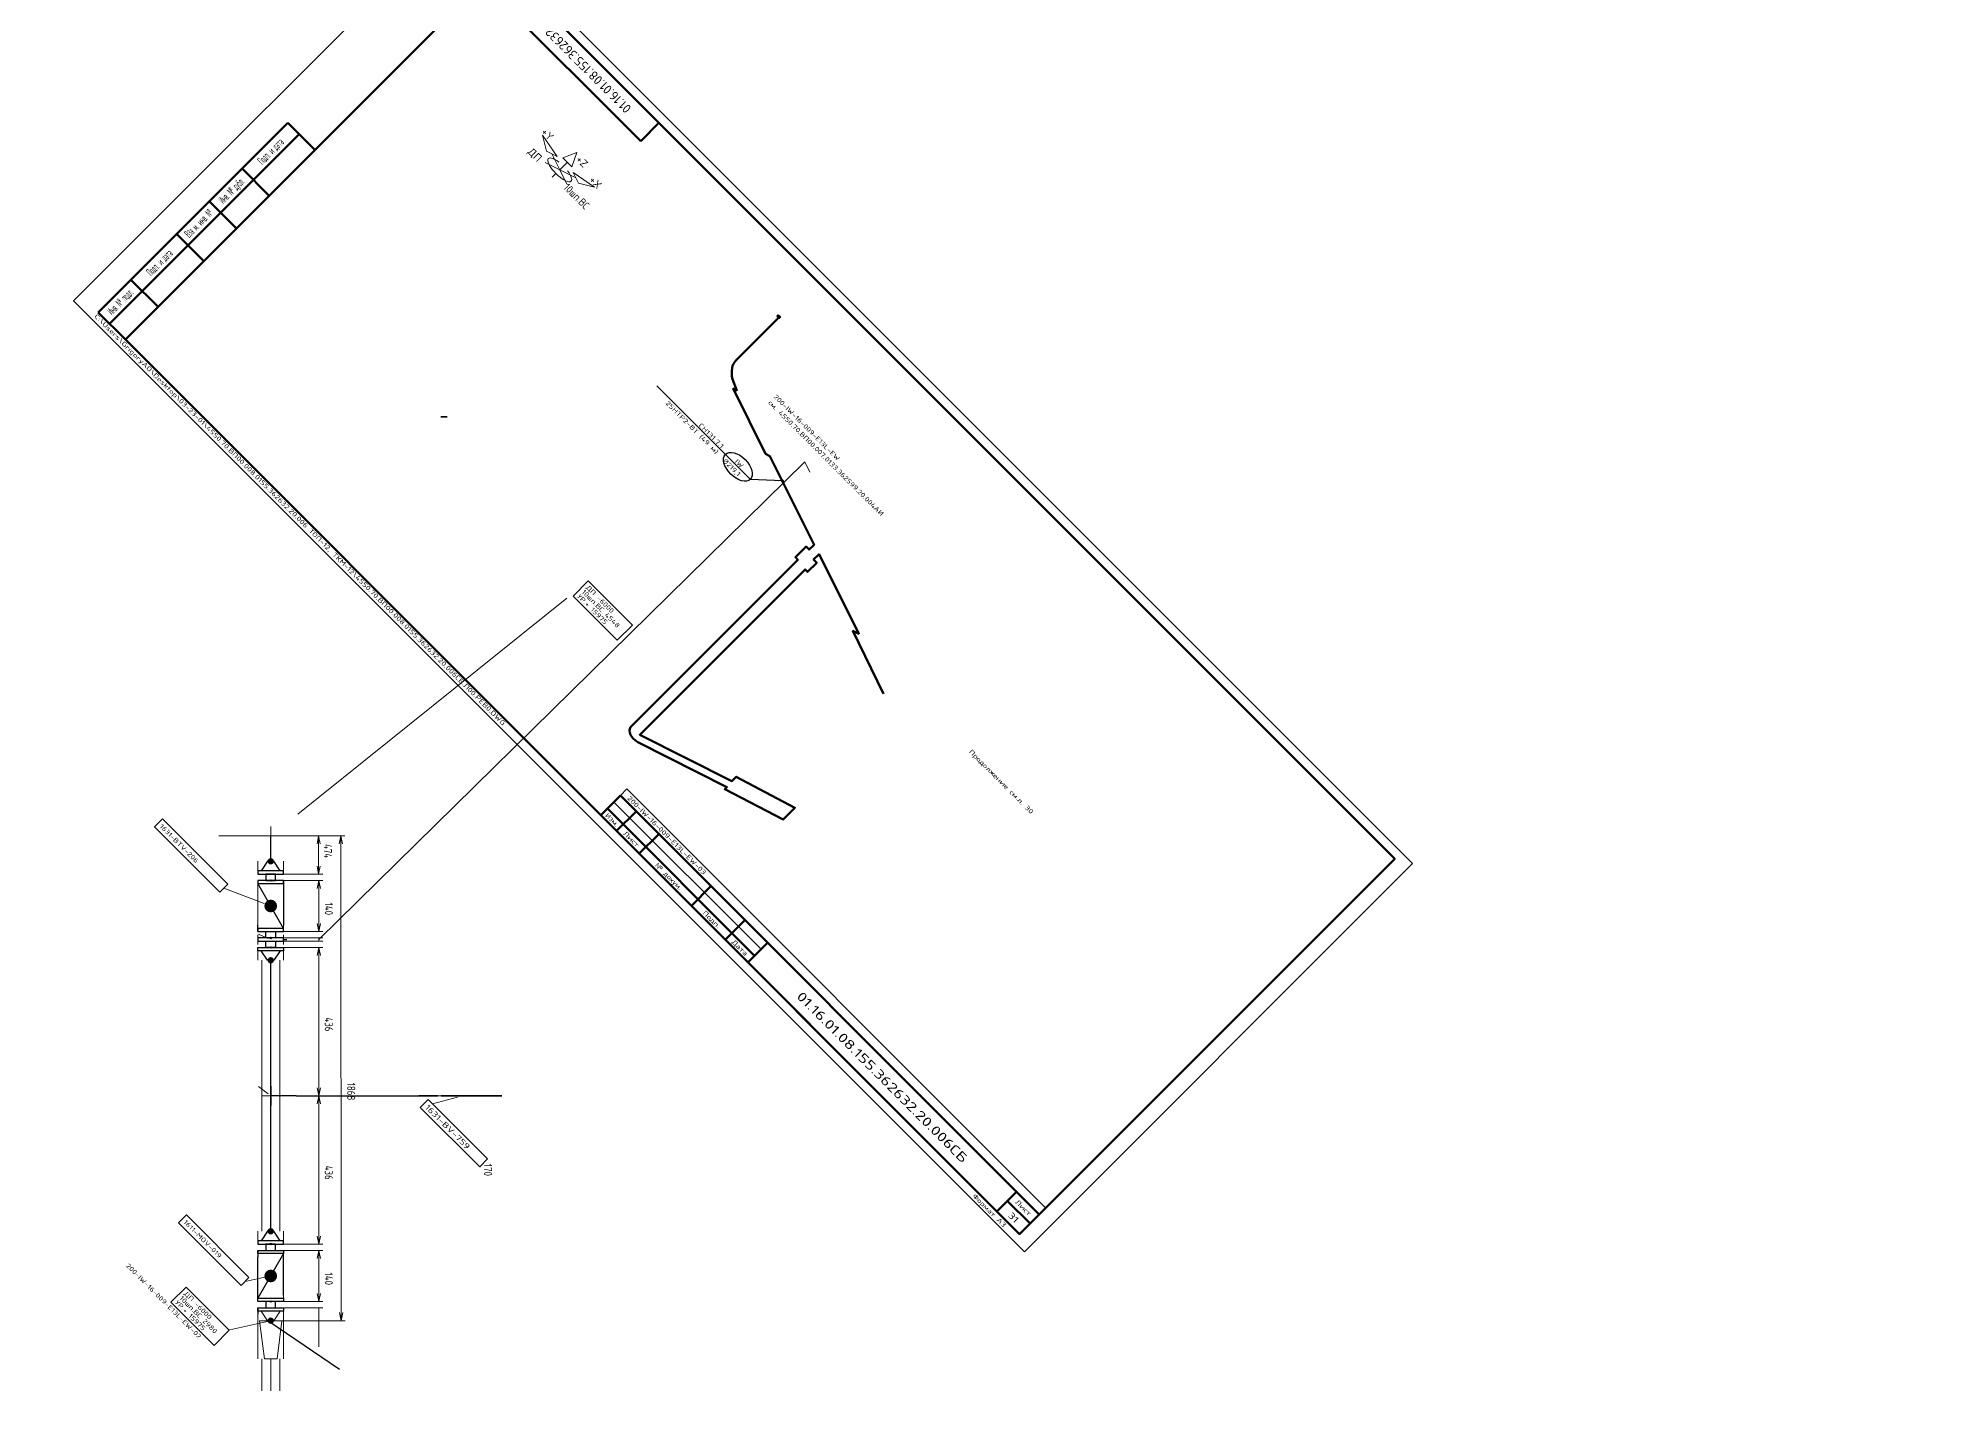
# Model space of a CAD drawing. Header units: millimetres. Extents: x -1501 to 8157, y -8271 to 1386.
# Drawn here: x 4905 to 5500, y -5768 to -5345 of the extents above; entities that cross this region are included whole.
import ezdxf
from ezdxf import colors
from ezdxf.entities.mleader import LeaderData, LeaderLine
from ezdxf.enums import TextEntityAlignment as Align
from ezdxf.math import Vec2, Vec3

# ---------------------------------------------------------------- set-up
doc = ezdxf.new("R2010")
doc.units = ezdxf.units.MM
doc.header["$MEASUREMENT"] = 0
for name, color, linetype, lineweight in [('--TEXT--', 7, 'Continuous', 25), ('OFORMLENIE', 7, 'Continuous', 25), ('подложка', 253, 'Continuous', 13), ('СН', 1, 'Continuous', 50)]:
    doc.layers.add(name, color=color, linetype=linetype, lineweight=lineweight)
doc.layers.add('непечат', color=2, linetype='Continuous', plot=False)
doc.layers.add('Построение', color=7, linetype='Continuous')
doc.styles.add('GOST 2.304', font='CS_Gost2304.shx')
doc.styles.add('GOST_2.304', font='CS_Gost2304.shx', dxfattribs={"height": 2.5})
doc.styles.add('GOST_2.304_07', font='CS_Gost2304.shx', dxfattribs={"width": 0.7})
doc.styles.add('GOST_2.304_09', font='CS_Gost2304.shx', dxfattribs={"width": 0.9})
doc.styles.add('Style-CS_Gost2304', font='CS_Gost2304.shx')
doc.styles.add('TNR_30', font='times.ttf', dxfattribs={"height": 3})

# ---------------------------------------------------------------- blocks, each defined once
blk = doc.blocks.new('TerminatorOpen_0.4')
at = {"color": 0, "linetype": 'ByBlock', "lineweight": -2}
for q in [(-1, 0.2), (-1, 0), (-1, -0.2)]:
    blk.add_line((0, 0), q, dxfattribs=at)
blk = doc.blocks.new('_DotSmall')
at = {"color": 0, "linetype": 'ByBlock', "const_width": 0.5}
blk.add_lwpolyline([(-0.0625, 0, 1), (0.0625, 0, 1)], format="xyb", close=True, dxfattribs=at)
blk = doc.blocks.new('*U13')
at = {"layer": 'СН'}
blk.add_hatch(color=256, dxfattribs=at).paths.add_polyline_path([(0.5, 0, 1), (-0.5, 0, 1)])
blk.add_circle((0, 0), 0.5, dxfattribs=at)
blk = doc.blocks.new('*U21')
at = {"color": 0, "linetype": 'ByBlock', "lineweight": -2}
blk.add_lwpolyline([(420, 297), (0, 297), (0, 0), (420, 0)], close=True, dxfattribs=at)
at = {"color": 0, "linetype": 'ByBlock', "lineweight": 50}
blk.add_lwpolyline([(20, 292), (415, 292), (415, 5), (20, 5)], close=True, dxfattribs=at)
at = {"color": 0, "linetype": 'ByBlock', "lineweight": -2, "style": 'GOST_2.304'}
blk.add_text('Формат А3', height=2.5, dxfattribs=at).set_placement((410, 2.5), align=Align.MIDDLE_RIGHT)
at = {"color": 0, "linetype": 'ByBlock', "lineweight": -2, "insert": (8, 2.5), "char_height": 2.5, "attachment_point": 4, "style": 'GOST_2.304'}
blk.add_mtext('C:\\\\Users\\\\GrigoryAO\\\\Desktop\\\\03-23-01\\\\4550.70.ВП00.008.0155.362632.20.006 ТОП-12, ТКМ-12\\\\4550.70.ВП00.008.0155.362632.20.006СБ.Л00.РЕВ0.DWG', dxfattribs=at)
at = {"color": 0, "linetype": 'ByBlock', "lineweight": -2, "style": 'TNR_30'}
blk.add_attdef('ВЕРХНИЙ_НОМЕР_ЛИСТА', text='', height=3, dxfattribs=at).set_placement((410, 287), align=Align.MIDDLE_CENTER)
blk = doc.blocks.new('ST_Left')
at = {"color": 0, "linetype": 'ByBlock', "lineweight": 50}
for p, q in [((8, 150), (8, 5)), ((20, 150), (8, 150)), ((13, 5), (13, 150)), ((8, 115), (20, 115)), ((8, 90), (20, 90)), ((20, 65), (8, 65)), ((20, 30), (8, 30)), ((8, 5), (20, 5))]:
    blk.add_line(p, q, dxfattribs=at)
at = {"color": 0, "linetype": 'ByBlock', "lineweight": -2, "style": 'GOST_2.304'}
for s, p in [('Подп. и дата', (10.5, 132.5)), ('Инв. № дубл.', (10.5, 102.5)), ('Вза м. инв. №', (10.5, 77.5)), ('Подп. и дата', (10.5, 47.5)), ('Инв. № подл.', (10.5, 17.5))]:
    blk.add_text(s, height=2.5, rotation=90, dxfattribs=at).set_placement(p, align=Align.MIDDLE_CENTER)
at = {"color": 0, "linetype": 'ByBlock', "lineweight": -2, "style": 'GOST_2.304', "flags": 8}
for tag, p in [('ДУБЛ_ДАТА', (16.5, 141.25)), ('НОМЕР_ДУБЛ', (16.5, 102.5)), ('ВЗАМ_ИНВ', (16.5, 77.5)), ('ИНВ_ДАТА', (16.5, 56.25)), ('ИНВ_НОМЕР', (16.5, 17.5))]:
    blk.add_attdef(tag, text='', height=2.5, rotation=90, dxfattribs=at).set_placement(p, align=Align.MIDDLE_CENTER)
blk = doc.blocks.new('ST_2a_dyn')
at = {"color": 0, "linetype": 'ByBlock', "lineweight": 50, "extrusion": (0, 1, 0)}
for p, q in [((-185, 15), (0, 15)), ((-10, 8), (0, 8)), ((-185, 5), (-120, 5)), ((-185, 0), (0, 0))]:
    blk.add_line(p, q, dxfattribs=at)
at = {"color": 0, "linetype": 'ByBlock', "lineweight": 50, "extrusion": (1, 0, 0)}
for p, q in [((-185, 0), (-185, 15)), ((-178, 15), (-178, 0)), ((-168, 15), (-168, 0)), ((-145, 15), (-145, 0)), ((-130, 15), (-130, 0)), ((-120, 0), (-120, 15)), ((-10, 0), (-10, 15))]:
    blk.add_line(p, q, dxfattribs=at)
at = {"color": 0, "linetype": 'ByBlock', "lineweight": 50}
blk.add_line((0, 15), (0, 0), dxfattribs=at)
at = {"color": 0, "linetype": 'ByBlock', "lineweight": -2, "extrusion": (0, 1, 0)}
blk.add_line((-185, 10), (-120, 10), dxfattribs=at)
at = {"color": 0, "linetype": 'ByBlock', "lineweight": -2, "style": 'GOST_2.304'}
for s, p in [('Лист', (-5, 11.5)), ('Лист', (-173, 2.5)), ('Подп.', (-137.5, 2.5)), ('Дата', (-125, 2.5))]:
    blk.add_text(s, height=2.5, dxfattribs=at).set_placement(p, align=Align.MIDDLE_CENTER)
at = {"color": 0, "linetype": 'ByBlock', "lineweight": -2, "width": 0.9}
for s, style, p in [('Изм.', 'GOST_2.304', (-181.5, 2.5)), ('№ докум.', 'GOST_2.304_09', (-156.5, 2.5))]:
    blk.add_text(s, height=2.5, dxfattribs=dict(at, style=style)).set_placement(p, align=Align.MIDDLE_CENTER)
at = {"color": 0, "linetype": 'ByBlock', "lineweight": -2}
for tag, height, style, flags, p in [('ИЗМ_2', 2.5, 'GOST_2.304', 12, (-181.5, 12.5)), ('ЛИСТ_2', 2.5, 'GOST_2.304', 12, (-173, 12.5)), ('N_ДОК_2', 2.5, 'GOST_2.304_09', 12, (-156.5, 12.5)), ('ИЗМ_1', 2.5, 'GOST_2.304', 12, (-181.5, 7.5)), ('ЛИСТ_1', 2.5, 'GOST_2.304', 12, (-173, 7.5)), ('N_ДОК_1', 2.5, 'GOST_2.304_09', 12, (-156.5, 7.5)), ('ШИФР', 5, 'GOST_2.304', 4, (-65, 7.5)), ('LIST', 3.5, 'GOST_2.304', 4, (-5, 4))]:
    blk.add_attdef(tag, text='', height=height, dxfattribs=dict(at, style=style, flags=flags)).set_placement(p, align=Align.MIDDLE_CENTER)
at = {"color": 0, "linetype": 'ByBlock', "lineweight": -2, "style": 'GOST_2.304_07', "width": 0.7, "flags": 12}
for tag, p in [('ДАТА_2', (-125, 12.5)), ('ДАТА_1', (-125, 7.5))]:
    blk.add_attdef(tag, text='', height=2.5, dxfattribs=at).set_placement(p, align=Align.MIDDLE_CENTER)
blk = doc.blocks.new('ST_Top')
at = {"color": 0, "linetype": 'ByBlock', "lineweight": 50}
blk.add_line((70, 0), (70, -14), dxfattribs=at)
at = {"color": 0, "linetype": 'ByBlock', "lineweight": 50, "extrusion": (0, 1, 0)}
blk.add_line((0, -14), (70, -14), dxfattribs=at)
at = {"color": 0, "linetype": 'ByBlock', "lineweight": -2, "style": 'GOST_2.304', "width": 0.7, "flags": 4}
blk.add_attdef('ШИФР', text='', height=5, rotation=180, dxfattribs=at).set_placement((35, -7), align=Align.MIDDLE_CENTER)

msp = doc.modelspace()

# ---------------------------------------------------------------- hatches: boundary and pattern name
at = {"layer": 'подложка', "extrusion": (1.96262e-16, 1, -3.92523e-17)}
msp.add_hatch(color=252, dxfattribs=at).paths.add_polyline_path([(-4976.15, -159.34), (-4977.59, -153.58), (-4979.03, -159.34)])
h = msp.add_hatch(color=252, dxfattribs=at)
edge = h.paths.add_edge_path()
edge.add_arc((-4977.59, -175.72), 1, -90, 270)
at = {"layer": 'подложка'}
h = msp.add_hatch(color=252, dxfattribs=at)
edge = h.paths.add_edge_path()
edge.add_arc((4977.59, -5602.27), 1, -90, 270)
at = {"layer": 'подложка', "extrusion": (1.96262e-17, -9.81308e-17, -1)}
h = msp.add_hatch(color=252, dxfattribs=at)
edge = h.paths.add_edge_path()
edge.add_arc((-4977.59, -5602.27), 1, -90, 270)
at = {"layer": 'подложка', "extrusion": (8.62817e-32, -7.85046e-17, -1)}
h = msp.add_hatch(color=252, dxfattribs=at)
edge = h.paths.add_edge_path()
edge.add_arc((-4977.59, -5633.18), 1, 90, 450)
at = {"layer": 'подложка', "extrusion": (-1, -3.92523e-17, -1.17757e-16)}
h = msp.add_hatch(color=252, dxfattribs=at)
edge = h.paths.add_edge_path()
edge.add_arc((5675.48, -351.76), 1, 90, 450)
at = {"layer": 'подложка', "extrusion": (1, 3.92523e-17, 1.17757e-16)}
h = msp.add_hatch(color=252, dxfattribs=at)
edge = h.paths.add_edge_path()
edge.add_arc((-5675.48, -183.68), 0.499, -90, 270)
at = {"layer": 'подложка', "extrusion": (1.96262e-16, 1, -3.92523e-17)}
h = msp.add_hatch(color=252, dxfattribs=at)
edge = h.paths.add_edge_path()
edge.add_arc((-4985.57, -359.74), 1, 0, 360)
h = msp.add_hatch(color=252, dxfattribs=at)
edge = h.paths.add_edge_path()
edge.add_arc((-5023.81, -359.74), 1, 0, 360)
at = {"layer": 'подложка'}
h = msp.add_hatch(color=252, dxfattribs=at)
edge = h.paths.add_edge_path()
edge.add_arc((4977.59, -5717.78), 1, -90, 270)
at = {"layer": 'подложка', "extrusion": (8.62817e-32, -7.85046e-17, -1)}
h = msp.add_hatch(color=252, dxfattribs=at)
edge = h.paths.add_edge_path()
edge.add_arc((-4977.59, -5745.7), 1, 90, 450)
at = {"layer": 'Построение', "linetype": 'Continuous', "lineweight": 30, "extrusion": (1.96262e-16, 1, -3.92523e-17)}
h = msp.add_hatch(color=256, dxfattribs=at)
edge = h.paths.add_edge_path()
edge.add_arc((-5033.74, 352.84), 0.996, 90, 450)
at = {"layer": 'Построение', "linetype": 'Continuous', "lineweight": 30, "extrusion": (8.62817e-32, -7.85046e-17, -1)}
h = msp.add_hatch(color=256, dxfattribs=at)
edge = h.paths.add_edge_path()
edge.add_arc((-4977.59, -5616.23), 1.99, 90, 450)
at = {"layer": 'Построение', "linetype": 'Continuous', "lineweight": 30, "extrusion": (-1, -3.92523e-17, -1.17757e-16)}
h = msp.add_hatch(color=256, dxfattribs=at)
edge = h.paths.add_edge_path()
edge.add_arc((5675.48, -199.63), 1, 90, 450)
h = msp.add_hatch(color=256, dxfattribs=at)
edge = h.paths.add_edge_path()
edge.add_arc((5675.48, -191.66), 1, 90, 450)
at = {"layer": 'Построение', "linetype": 'Continuous', "lineweight": 30, "extrusion": (1, 3.92523e-17, 1.17757e-16)}
h = msp.add_hatch(color=256, dxfattribs=at)
edge = h.paths.add_edge_path()
edge.add_arc((-5675.48, -191.66), 0.499, -90, 270)
at = {"layer": 'Построение', "linetype": 'Continuous', "lineweight": 30}
h = msp.add_hatch(color=256, dxfattribs=at)
edge = h.paths.add_edge_path()
edge.add_arc((4977.59, -5731.74), 1.99, -90, 270)

# ---------------------------------------------------------------- linework, layer by layer
at = {"layer": '--TEXT--', "extrusion": (-0.57735, -0.57735, 0.57735)}
msp.add_line((4976.96, -5745.84, -184.45), (4999.1, -5760.84, -177.31), dxfattribs=at)
msp.add_circle((7497.18, -435.52), 5.51, dxfattribs=at)
at = {"layer": 'OFORMLENIE', "extrusion": (-0.57735, -0.57735, 0.57735)}
for q in [(5086.81, -5581.74, -494.94), (5219.7, -5710.55, -490.85)]:
    msp.add_line((5088.85, -5579.7, -490.85), q, dxfattribs=at)
at = {"layer": 'непечат', "color": 3, "extrusion": (-0.57735, -0.57735, 0.57735)}
msp.add_lwpolyline([(-1387.86, 992.34), (10962.33, 992.34), (10962.33, -1271.92), (-1387.86, -1271.92)], close=True, dxfattribs=at)
at = {"layer": 'подложка', "color": 252, "extrusion": (-0.57735, -0.57735, 0.57735)}
for p, q in [((5067.85, -5386.39, -326.97), (5063.35, -5384.14, -329.22)), ((5067.85, -5386.39, -326.97), (5065.35, -5381.39, -324.47)), ((5067.85, -5386.39, -326.97), (5070.18, -5384.06, -322.3)), ((5067.85, -5386.39, -326.97), (5070.1, -5390.89, -329.22)), ((5067.85, -5386.39, -326.97), (5072.85, -5388.89, -324.47)), ((5065.51, -5388.72, -331.64), (5066.68, -5387.56, -329.3)), ((4992.59, -5626.7, -183.68), (5144.37, -5477.58, -333.21)), ((5144.37, -5477.58, -333.21), (5145.97, -5480.77, -334.8)), ((4986.06, -5587.52, -139.69), (5070.06, -5520.09, -204.92)), ((4975.57, -5615.47, -184.94), (4962.92, -5610.69, -192.8)), ((4975.57, -5615.47, -184.94), (4962.92, -5610.69, -192.8)), ((4976.78, -5626.35, -184.14), (4973.78, -5625.07, -185.85)), ((4992.59, -5626.2, -183.68), (4992.59, -5627.2, -183.68)), ((4976.8, -5674.9, -195.85), (4973.74, -5672.62, -196.64)), ((5035.97, -5675.95, -362), (5028.1, -5678.01, -371.93)), ((5035.97, -5675.95, -362), (5028.1, -5678.01, -371.93)), ((4976.2, -5732.04, -185.36), (4969.56, -5733.45, -193.42)), ((4976.2, -5732.04, -185.36), (4969.56, -5733.45, -193.42)), ((4992.59, -5741.71, -183.68), (4992.59, -5745.7, -183.68)), ((4976.96, -5745.84, -184.45), (4964.85, -5748.59, -199.32)), ((4992.59, -5745.7, -183.68), (4992.59, -5753.9, -183.68))]:
    msp.add_line(p, q, dxfattribs=at)
at = {"layer": 'подложка', "color": 252, "extrusion": (-5.55112e-17, -1, 1.11022e-16)}
for p, q in [((4977.59, -5594.31, -183.68), (4961.34, -5594.31, -183.68)), ((4977.59, -5594.31, -133.12), (4961.34, -5594.31, -133.12)), ((4962.59, -5594.31, -181.18), (4962.59, -5594.31, -135.62))]:
    msp.add_line(p, q, dxfattribs=at)
at = {"layer": 'подложка', "color": 252, "extrusion": (1, 0, 5.55112e-17)}
for p, q in [((4974.76, -5594.31, -175.72), (4974.76, -5594.31, -133.12)), ((4977.59, -5591.74, -179.55), (4977.59, -5591.42, -177.63)), ((4977.59, -5591.42, -177.63), (4977.59, -5591.48, -175.72)), ((4977.59, -5592.45, -181.39), (4977.59, -5591.74, -179.55)), ((4977.59, -5593.53, -183.06), (4977.59, -5592.45, -181.39)), ((4977.59, -5594.93, -184.47), (4977.59, -5593.53, -183.06)), ((4977.59, -5596.6, -185.55), (4977.59, -5594.93, -184.47)), ((4980.42, -5594.31, -175.72), (4980.42, -5594.31, -135.26)), ((4977.59, -5598.44, -186.26), (4977.59, -5596.6, -185.55)), ((4977.59, -5598.31, -178.01), (4977.59, -5597.14, -175.72)), ((4977.59, -5599.99, -179.68), (4977.59, -5598.31, -178.01)), ((4977.59, -5600.36, -186.57), (4977.59, -5598.44, -186.26)), ((4977.59, -5602.27, -180.85), (4977.59, -5599.99, -179.68)), ((4977.59, -5602.27, -186.51), (4977.59, -5600.36, -186.57))]:
    msp.add_line(p, q, dxfattribs=at)
at = {"layer": 'подложка', "color": 252}
for p, q in [((4977.51, -5594.31, -183.68), (5000.76, -5594.31, -183.68)), ((4992.55, -5594.32, -183.68), (4992.05, -5596.82, -183.68)), ((4992.55, -5594.32, -183.68), (4992.55, -5596.82, -183.68)), ((4992.55, -5594.32, -183.68), (4993.05, -5596.82, -183.68)), ((4999.51, -5594.31, -183.68), (4999.01, -5596.81, -183.68)), ((4999.51, -5594.31, -183.68), (4999.51, -5596.81, -183.68)), ((4999.51, -5594.31, -183.68), (5000.01, -5596.81, -183.68)), ((4992.55, -5596.82, -183.68), (4992.55, -5603.76, -183.68)), ((4999.51, -5596.81, -183.68), (4999.59, -5743.2, -183.68)), ((4973.59, -5604.26, -183.68), (4973.59, -5602.27, -183.68)), ((4973.59, -5606.26, -183.68), (4973.59, -5604.26, -183.68)), ((4993.84, -5606.26, -183.68), (4977.59, -5606.26, -183.68)), ((4981.59, -5604.26, -183.68), (4981.59, -5602.27, -183.68)), ((4981.59, -5606.26, -183.68), (4981.59, -5604.26, -183.68)), ((4992.55, -5606.26, -183.68), (4992.05, -5603.76, -183.68)), ((4992.55, -5606.26, -183.68), (4992.55, -5603.76, -183.68)), ((4992.55, -5606.26, -183.68), (4993.05, -5603.76, -183.68)), ((4973.59, -5608.26, -183.68), (4973.59, -5610.26, -183.68)), ((4973.59, -5610.26, -183.68), (4973.59, -5622.21, -183.68)), ((4977.59, -5608.26, -183.68), (4993.84, -5608.26, -183.68)), ((4992.59, -5610.76, -183.68), (4992.59, -5621.71, -183.68)), ((4973.59, -5627.2, -183.68), (4973.59, -5625.2, -183.68)), ((4973.59, -5628.2, -183.68), (4973.59, -5625.2, -183.68)), ((4977.59, -5624.21, -183.68), (4993.84, -5624.21, -183.68)), ((4981.59, -5624.21, -183.68), (4981.59, -5622.21, -183.68)), ((4981.59, -5627.2, -183.68), (4981.59, -5625.2, -183.68)), ((4981.59, -5628.2, -183.68), (4981.59, -5625.2, -183.68)), ((4973.59, -5626.2, -183.68), (4973.59, -5628.2, -183.68)), ((4973.59, -5629.19, -183.68), (4973.59, -5631.19, -183.68)), ((4973.59, -5631.19, -183.68), (4973.59, -5633.18, -183.68)), ((4993.84, -5626.2, -183.68), (4977.59, -5626.2, -183.68)), ((4993.84, -5627.2, -183.68), (4977.59, -5627.2, -183.68)), ((4977.59, -5629.19, -183.68), (4993.84, -5629.19, -183.68)), ((4981.59, -5626.2, -183.68), (4981.59, -5628.2, -183.68)), ((4981.59, -5629.19, -183.68), (4981.59, -5631.19, -183.68)), ((4981.59, -5631.19, -183.68), (4981.59, -5633.18, -183.68)), ((4974.76, -5717.78, -183.68), (4974.76, -5633.18, -183.68)), ((4980.42, -5717.78, -183.68), (4980.42, -5633.18, -183.68)), ((4992.59, -5631.69, -183.68), (4992.59, -5672.98, -183.68)), ((4977.59, -5675.48, -183.68), (4993.84, -5675.48, -183.68)), ((4977.59, -5675.48, -183.68), (4993.84, -5675.48, -183.68)), ((4985.57, -5675.48, -362.57), (4981.58, -5675.48, -362.57)), ((4985.57, -5675.48, -356.91), (4981.58, -5675.48, -356.91)), ((4985.57, -5675.48, -362.57), (5023.81, -5675.48, -362.57)), ((4985.57, -5675.48, -356.91), (5023.81, -5675.48, -356.91)), ((4992.59, -5677.98, -183.68), (4992.59, -5719.27, -183.68)), ((5025.79, -5675.48, -363.74), (5023.81, -5675.48, -363.74)), ((5025.79, -5675.48, -355.74), (5023.81, -5675.48, -355.74)), ((5027.79, -5675.48, -363.74), (5025.79, -5675.48, -363.74)), ((5027.79, -5675.48, -355.74), (5025.79, -5675.48, -355.74)), ((5029.79, -5675.48, -363.74), (5031.79, -5675.48, -363.74)), ((5029.79, -5675.48, -355.74), (5031.79, -5675.48, -355.74)), ((4973.59, -5719.77, -183.68), (4973.59, -5717.78, -183.68)), ((4973.59, -5721.77, -183.68), (4973.59, -5719.77, -183.68)), ((4981.59, -5719.77, -183.68), (4981.59, -5717.78, -183.68)), ((4981.59, -5721.77, -183.68), (4981.59, -5719.77, -183.68)), ((4977.34, -5721.52, -183.68), (4977.84, -5722.02, -183.68)), ((4977.84, -5721.52, -183.68), (4977.34, -5722.02, -183.68)), ((4977.59, -5721.77, -183.68), (4993.84, -5721.77, -183.68)), ((4977.59, -5723.76, -183.68), (4993.84, -5723.76, -183.68)), ((4981.59, -5723.76, -183.68), (4981.59, -5725.76, -183.68)), ((4992.59, -5726.26, -183.68), (4992.59, -5737.22, -183.68)), ((4981.59, -5739.72, -183.68), (4981.59, -5737.72, -183.68)), ((4973.59, -5743.71, -183.68), (4973.59, -5745.7, -183.68)), ((4977.34, -5739.47, -183.68), (4977.84, -5739.97, -183.68)), ((4977.84, -5739.47, -183.68), (4977.34, -5739.97, -183.68)), ((4977.59, -5739.72, -183.68), (4993.84, -5739.72, -183.68)), ((4993.84, -5741.71, -183.68), (4977.59, -5741.71, -183.68)), ((4981.59, -5741.71, -183.68), (4981.59, -5743.71, -183.68)), ((4981.59, -5743.71, -183.68), (4981.59, -5745.7, -183.68)), ((4999.59, -5745.7, -183.68), (4999.09, -5743.2, -183.68)), ((4999.59, -5745.7, -183.68), (4999.59, -5743.2, -183.68)), ((4999.59, -5745.7, -183.68), (5000.09, -5743.2, -183.68)), ((4973.59, -5745.7, -183.68), (4973.59, -5757.66, -183.68)), ((4977.59, -5745.7, -183.68), (5000.84, -5745.7, -183.68)), ((4981.59, -5745.7, -183.68), (4981.59, -5757.66, -183.68)), ((4974.76, -5767.63, -183.68), (4974.76, -5757.66, -183.68)), ((4977.59, -5767.63, -183.68), (4977.59, -5757.66, -183.68)), ((4980.42, -5767.63, -183.68), (4980.42, -5757.66, -183.68))]:
    msp.add_line(p, q, dxfattribs=at)
at = {"layer": 'подложка', "color": 252, "extrusion": (0, -5.55112e-17, -1)}
for p, q in [((4977.34, -5608.51, -183.68), (4977.84, -5608.01, -183.68)), ((4977.84, -5608.51, -183.68), (4977.34, -5608.01, -183.68)), ((4977.34, -5626.45, -183.68), (4977.84, -5625.95, -183.68)), ((4977.84, -5626.45, -183.68), (4977.34, -5625.95, -183.68)), ((4977.34, -5629.44, -183.68), (4977.84, -5628.94, -183.68)), ((4977.84, -5629.44, -183.68), (4977.34, -5628.94, -183.68))]:
    msp.add_line(p, q, dxfattribs=at)
at = {"layer": 'подложка', "color": 252, "extrusion": (-1, 5.55112e-17, -5.55112e-17)}
for p, q in [((4977.59, -5675.48, -359.74), (4977.59, -5659.23, -359.74)), ((4977.59, -5675.48, -183.68), (4977.59, -5659.23, -183.68)), ((4977.59, -5660.48, -357.24), (4977.59, -5660.48, -186.18))]:
    msp.add_line(p, q, dxfattribs=at)
at = {"layer": 'подложка', "color": 252, "extrusion": (1, -5.55112e-17, 5.55112e-17)}
for p, q in [((4977.59, -5671.48, -199.63), (4977.59, -5671.48, -191.66)), ((4977.59, -5672.65, -351.76), (4977.59, -5672.65, -355.75)), ((4977.59, -5672.65, -199.63), (4977.59, -5672.65, -351.76)), ((4977.59, -5672.65, -191.66), (4977.59, -5672.65, -183.68)), ((4977.59, -5678.31, -351.76), (4977.59, -5678.31, -355.75)), ((4977.59, -5678.31, -199.63), (4977.59, -5678.31, -351.76)), ((4977.59, -5678.31, -191.66), (4977.59, -5678.31, -183.68)), ((4977.59, -5679.48, -199.63), (4977.59, -5679.48, -191.66))]:
    msp.add_line(p, q, dxfattribs=at)
at = {"layer": 'подложка', "color": 252, "extrusion": (-5.55112e-17, -1, 5.55112e-17)}
for p, q in [((4974.76, -5675.48, -355.75), (4975.11, -5675.48, -356.89)), ((4975.11, -5675.48, -356.89), (4975.64, -5675.48, -357.91)), ((4975.64, -5675.48, -357.91), (4976.28, -5675.48, -358.81)), ((4976.28, -5675.48, -358.81), (4976.98, -5675.48, -359.61)), ((4976.98, -5675.48, -359.61), (4977.72, -5675.48, -360.35)), ((4977.59, -5675.48, -359.74), (4977.59, -5675.48, -343.49)), ((4977.59, -5675.48, -359.74), (4977.59, -5675.48, -336.49)), ((4977.72, -5675.48, -360.35), (4978.52, -5675.48, -361.05)), ((4978.52, -5675.48, -361.05), (4979.42, -5675.48, -361.69)), ((4979.42, -5675.48, -361.69), (4980.44, -5675.48, -362.22)), ((4980.42, -5675.48, -355.75), (4979.97, -5675.48, -356.68)), ((4979.97, -5675.48, -356.68), (4980.65, -5675.48, -357.36)), ((4980.09, -5675.48, -344.74), (5025.29, -5675.48, -344.74)), ((4980.09, -5675.48, -337.74), (5043.24, -5675.48, -337.74)), ((4980.44, -5675.48, -362.22), (4981.58, -5675.48, -362.57)), ((4980.65, -5675.48, -357.36), (4981.58, -5675.48, -356.91)), ((5027.79, -5675.48, -359.74), (5027.79, -5675.48, -343.49)), ((5029.79, -5675.48, -359.74), (5029.79, -5675.48, -343.49)), ((5032.29, -5675.48, -344.74), (5043.24, -5675.48, -344.74)), ((5045.74, -5675.48, -359.74), (5045.74, -5675.48, -343.49)), ((5045.74, -5675.48, -359.74), (5045.74, -5675.48, -336.49))]:
    msp.add_line(p, q, dxfattribs=at)
at = {"layer": 'подложка', "color": 252, "extrusion": (5.55112e-17, 1, -5.55112e-17)}
for p, q in [((5030.04, -5675.48, -359.99), (5029.54, -5675.48, -359.49)), ((5030.04, -5675.48, -359.49), (5029.54, -5675.48, -359.99)), ((5047.99, -5675.48, -359.99), (5047.49, -5675.48, -359.49))]:
    msp.add_line(p, q, dxfattribs=at)
at = {"layer": 'подложка', "color": 252, "extrusion": (5.55112e-17, 1, -1.11022e-16), "elevation": -5594.31, "flags": 128}
for points in [[(-4976.35, -158.56), (-4977.59, -153.58), (-4979.03, -159.34), (-4976.15, -159.34)], [(-4976.15, -159.34), (-4977.59, -153.58), (-4979.03, -159.34), (-4976.6, -159.34)]]:
    msp.add_lwpolyline(points, dxfattribs=at)
at = {"layer": 'подложка', "color": 252, "elevation": -183.68, "flags": 128}
msp.add_lwpolyline([(4980.58, -5742.71), (4978.59, -5745.7), (4976.59, -5745.7), (4974.6, -5742.71)], dxfattribs=at)
at = {"layer": 'подложка', "color": 252, "extrusion": (-0.57735, -0.57735, 0.57735)}
msp.add_ellipse((5067.85, -5386.39, -326.97), major_axis=(-3.54, 3.54), ratio=0.57735, start_param=5.105088, end_param=10.602875, dxfattribs=at)
at = {"layer": 'подложка', "color": 252, "extrusion": (5.55112e-17, 1, -5.55112e-17)}
msp.add_point((5037.8, -5675.48, -361.31), dxfattribs=at)
at = {"layer": 'подложка', "color": 252, "extrusion": (5.55112e-17, 1, -1.11022e-16)}
msp.add_solid([(-4976.15, -159.34, -5594.31), (-4977.59, -153.58, -5594.31), (-4979.03, -159.34, -5594.31)], dxfattribs=at)
at = {"layer": 'подложка', "color": 252}
for points in [[(5062.43, -5375.56, -321.55), (5067.01, -5382.22, -323.64), (5063.68, -5380.56, -325.3)], [(5073.24, -5381, -316.18), (5068.77, -5382.64, -322.3), (5071.6, -5385.47, -322.3)], [(5078.68, -5391.81, -321.55), (5072.01, -5387.22, -323.64), (5073.68, -5390.56, -325.3)], [(5076.75, -5514.74, -210.41), (5090.53, -5528.52, -210.41), (5085.79, -5533.25, -219.88), (5072.01, -5519.48, -219.88)], [(4943.75, -5589.06, -190.35), (4964.15, -5609.46, -190.35), (4961.7, -5611.91, -195.25), (4941.3, -5591.51, -195.25)], [(4976.15, -5594.31, -159.34), (4977.59, -5594.31, -153.58), (4979.03, -5594.31, -159.34)], [(5026.76, -5676.67, -371.93), (5045.3, -5695.21, -371.93), (5042.85, -5697.66, -376.83), (5024.31, -5679.12, -376.83)], [(5030.79, -5675.48, -355.75), (5029.79, -5675.48, -355.75), (5029.79, -5675.48, -363.73), (5030.79, -5675.48, -363.73)], [(4951.24, -5712.68, -190.97), (4970.79, -5732.23, -190.97), (4968.34, -5734.68, -195.87), (4948.79, -5715.13, -195.87)], [(4951.15, -5735.22, -199.64), (4964.63, -5748.7, -199.64), (4959.9, -5753.44, -209.12), (4946.42, -5739.96, -209.12)], [(4974.1, -5745.7, -183.68), (4981.08, -5745.7, -183.68), (4979.58, -5757.66, -183.68), (4975.6, -5757.66, -183.68)]]:
    msp.add_3dface(points, dxfattribs=at)
at = {"layer": 'Построение', "linetype": 'Continuous', "lineweight": 30}
for p, q in [((4977.59, -5594.31, -175.72), (4977.59, -5594.31, -133.12)), ((4981.59, -5608.26, -183.68), (4981.59, -5610.26, -183.68)), ((4981.59, -5610.26, -183.68), (4981.59, -5622.21, -183.68)), ((4973.59, -5624.21, -183.68), (4973.59, -5622.21, -183.68)), ((4977.59, -5717.78, -183.68), (4977.59, -5633.18, -183.68)), ((4977.59, -5675.48, -199.63), (4977.59, -5675.48, -351.76)), ((4985.57, -5675.48, -359.74), (5023.81, -5675.48, -359.74)), ((5031.79, -5675.48, -363.74), (5043.74, -5675.48, -363.74)), ((5031.79, -5675.48, -355.74), (5043.74, -5675.48, -355.74)), ((5045.74, -5675.48, -363.74), (5043.74, -5675.48, -363.74)), ((5045.74, -5675.48, -355.74), (5043.74, -5675.48, -355.74)), ((5043.74, -5675.48, -355.74), (5043.74, -5675.48, -355.74)), ((5047.74, -5675.48, -363.74), (5049.74, -5675.48, -363.74)), ((5047.74, -5675.48, -355.74), (5049.74, -5675.48, -355.74)), ((5049.74, -5675.48, -363.74), (5048.73, -5675.48, -363.74)), ((5049.74, -5675.48, -355.74), (5048.73, -5675.48, -355.74)), ((5049.74, -5675.48, -363.74), (5049.74, -5675.48, -363.74)), ((5049.74, -5675.48, -355.74), (5049.74, -5675.48, -355.74)), ((4973.59, -5723.76, -183.68), (4973.59, -5725.76, -183.68)), ((4973.59, -5725.76, -183.68), (4973.59, -5725.76, -183.68)), ((4973.59, -5737.72, -183.68), (4973.59, -5725.76, -183.68)), ((4981.58, -5724.76, -183.68), (4973.6, -5738.72, -183.68)), ((4981.59, -5737.72, -183.68), (4981.59, -5725.76, -183.68)), ((4973.59, -5739.72, -183.68), (4973.59, -5737.72, -183.68)), ((4973.59, -5737.72, -183.68), (4973.59, -5737.72, -183.68)), ((4973.59, -5741.71, -183.68), (4973.59, -5743.71, -183.68))]:
    msp.add_line(p, q, dxfattribs=at)
at = {"layer": 'Построение', "linetype": 'Continuous', "lineweight": 30, "extrusion": (0, -5.55112e-17, -1)}
for p, q in [((4981.58, -5623.21, -183.68), (4973.6, -5609.25, -183.68)), ((4981.58, -5626.7, -183.68), (4982.58, -5626.7, -183.68))]:
    msp.add_line(p, q, dxfattribs=at)
at = {"layer": 'Построение', "linetype": 'Continuous', "lineweight": 30, "extrusion": (1, -5.55112e-17, 5.55112e-17)}
for p, q in [((4977.59, -5616.23, -186.18), (4977.59, -5616.23, -177.68)), ((4977.59, -5675.48, -183.68), (4977.59, -5675.48, -191.66))]:
    msp.add_line(p, q, dxfattribs=at)
at = {"layer": 'Построение', "linetype": 'Continuous', "lineweight": 30, "extrusion": (5.55112e-17, 1, -5.55112e-17)}
for p, q in [((5044.74, -5675.48, -355.75), (5030.79, -5675.48, -363.73)), ((5030.79, -5675.48, -355.75), (5044.74, -5675.48, -363.73)), ((5037.77, -5675.48, -362.24), (5037.77, -5675.48, -353.74)), ((5047.99, -5675.48, -359.49), (5047.49, -5675.48, -359.99))]:
    msp.add_line(p, q, dxfattribs=at)
at = {"layer": 'Построение', "linetype": 'Continuous', "lineweight": 30, "extrusion": (-1, 5.55112e-17, -5.55112e-17)}
msp.add_line((4977.59, -5731.74, -186.18), (4977.59, -5731.74, -177.68), dxfattribs=at)
at = {"layer": 'Построение', "linetype": 'Continuous', "lineweight": 30, "elevation": -183.68, "flags": 128}
for points in [[(4980.58, -5605.27), (4978.59, -5602.27), (4976.59, -5602.27), (4974.6, -5605.27)], [(4980.58, -5630.19), (4978.59, -5633.18), (4976.59, -5633.18), (4974.6, -5630.19)], [(4980.58, -5720.77), (4978.59, -5717.78), (4976.59, -5717.78), (4974.6, -5720.77)]]:
    msp.add_lwpolyline(points, dxfattribs=at)
at = {"layer": 'Построение', "linetype": 'Continuous', "lineweight": 30, "extrusion": (-1, 5.55112e-17, -5.55112e-17), "elevation": -4977.59, "flags": 128}
msp.add_lwpolyline([(5673.47, -191.66), (5672.47, -195.62), (5673.47, -199.63), (5677.49, -199.63), (5678.5, -195.62), (5677.49, -191.66), (5673.47, -191.66)], close=True, dxfattribs=at)
at = {"layer": 'Построение', "linetype": 'Continuous', "lineweight": 30, "extrusion": (5.55112e-17, 1, -5.55112e-17), "elevation": -5675.48, "flags": 128}
msp.add_lwpolyline([(-4985.57, -359.74), (-4981.58, -359.74, 0.414227), (-4977.59, -355.75), (-4977.59, -351.76)], format="xyb", dxfattribs=at)
at = {"layer": 'Построение', "linetype": 'Continuous', "lineweight": 30, "extrusion": (-5.55112e-17, -1, 5.55112e-17), "elevation": 5675.48, "flags": 128}
msp.add_lwpolyline([(5026.8, -356.75), (5023.81, -358.74), (5023.81, -360.74), (5026.8, -362.73)], dxfattribs=at)
at = {"layer": 'Построение', "linetype": 'Continuous', "lineweight": 30, "extrusion": (5.55112e-17, 1, -5.55112e-17)}
for centre, radius in [((-5031.72, 352.84, -5463.48), 0.996), ((-5037.77, -359.74, -5675.48), 1.99)]:
    msp.add_circle(centre, radius, dxfattribs=at)
at = {"layer": 'Построение', "linetype": 'Continuous', "lineweight": 30, "extrusion": (1, 0, 5.55112e-17)}
msp.add_arc((-5602.27, -175.72, 4977.59), 7.96, 270, 359.99999, dxfattribs=at)
at = {"layer": 'Построение', "linetype": 'Continuous', "lineweight": 30, "extrusion": (1, -5.55112e-17, 5.55112e-17)}
msp.add_point((4977.59, -5616.27, -185.25), dxfattribs=at)
at = {"layer": 'Построение', "linetype": 'Continuous', "lineweight": 30, "extrusion": (-1, 5.55112e-17, -5.55112e-17)}
msp.add_point((4977.59, -5731.7, -185.25), dxfattribs=at)
msp.add_solid([(5618.23, -177.18, -4977.59), (5614.23, -177.18, -4977.59), (5618.23, -177.68, -4977.59), (5614.23, -177.68, -4977.59)], dxfattribs=at)
at = {"layer": 'Построение', "linetype": 'Continuous', "lineweight": 30, "extrusion": (-5.55112e-17, -1, 5.55112e-17)}
msp.add_solid([(5039.77, -353.24, 5675.48), (5035.77, -353.24, 5675.48), (5039.77, -353.74, 5675.48), (5035.77, -353.74, 5675.48)], dxfattribs=at)
at = {"layer": 'Построение', "linetype": 'Continuous', "lineweight": 30, "extrusion": (1, -5.55112e-17, 5.55112e-17)}
msp.add_solid([(-5729.74, -177.18, 4977.59), (-5733.74, -177.18, 4977.59), (-5729.74, -177.68, 4977.59), (-5733.74, -177.68, 4977.59)], dxfattribs=at)
at = {"layer": 'Построение', "linetype": 'Continuous', "lineweight": 30}
for points in [[(4981.58, -5606.26, -183.68), (4981.58, -5605.27, -183.68), (4973.6, -5605.27, -183.68), (4973.6, -5606.26, -183.68)], [(4976.09, -5606.26, -183.68), (4976.09, -5608.26, -183.68), (4979.09, -5608.26, -183.68), (4979.09, -5606.26, -183.68)], [(4981.58, -5609.25, -183.68), (4981.58, -5608.26, -183.68), (4973.6, -5608.26, -183.68), (4973.6, -5609.25, -183.68)], [(4981.58, -5624.21, -183.68), (4981.58, -5623.21, -183.68), (4973.6, -5623.21, -183.68), (4973.6, -5624.21, -183.68)], [(4976.09, -5626.2, -183.68), (4976.09, -5624.21, -183.68), (4979.09, -5624.21, -183.68), (4979.09, -5626.2, -183.68)], [(4981.58, -5627.2, -183.68), (4981.58, -5626.2, -183.68), (4973.6, -5626.2, -183.68), (4973.6, -5627.2, -183.68)], [(4981.58, -5629.19, -183.68), (4981.58, -5630.19, -183.68), (4973.6, -5630.19, -183.68), (4973.6, -5629.19, -183.68)], [(4976.09, -5629.19, -183.68), (4976.09, -5627.2, -183.68), (4979.09, -5627.2, -183.68), (4979.09, -5629.19, -183.68)], [(5027.79, -5675.48, -355.75), (5026.8, -5675.48, -355.75), (5026.8, -5675.48, -363.73), (5027.79, -5675.48, -363.73)], [(5029.79, -5675.48, -361.24), (5027.79, -5675.48, -361.24), (5027.79, -5675.48, -358.24), (5029.79, -5675.48, -358.24)], [(5045.74, -5675.48, -355.75), (5044.74, -5675.48, -355.75), (5044.74, -5675.48, -363.73), (5045.74, -5675.48, -363.73)], [(5047.74, -5675.48, -361.24), (5045.74, -5675.48, -361.24), (5045.74, -5675.48, -358.24), (5047.74, -5675.48, -358.24)], [(5048.73, -5675.48, -355.75), (5047.74, -5675.48, -355.75), (5047.74, -5675.48, -363.73), (5048.73, -5675.48, -363.73)], [(4981.58, -5721.77, -183.68), (4981.58, -5720.77, -183.68), (4973.6, -5720.77, -183.68), (4973.6, -5721.77, -183.68)], [(4981.58, -5723.76, -183.68), (4981.58, -5724.76, -183.68), (4973.6, -5724.76, -183.68), (4973.6, -5723.76, -183.68)], [(4976.09, -5721.77, -183.68), (4976.09, -5723.76, -183.68), (4979.09, -5723.76, -183.68), (4979.09, -5721.77, -183.68)], [(4981.58, -5738.72, -183.68), (4981.58, -5739.72, -183.68), (4973.6, -5739.72, -183.68), (4973.6, -5738.72, -183.68)], [(4981.58, -5741.71, -183.68), (4981.58, -5742.71, -183.68), (4973.6, -5742.71, -183.68), (4973.6, -5741.71, -183.68)], [(4976.09, -5739.72, -183.68), (4976.09, -5741.71, -183.68), (4979.09, -5741.71, -183.68), (4979.09, -5739.72, -183.68)]]:
    msp.add_3dface(points, dxfattribs=at)
at = {"layer": 'СН', "extrusion": (-0.57735, -0.57735, 0.57735)}
msp.add_lwpolyline([(7473.22, -362.57), (7473.22, -395.37, 0.18904), (7476.63, -404.07), (7480.08, -406.77), (7478.86, -407.41), (7500.44, -419.99), (7501.89, -419.14), (7531.18, -436.18), (7531.18, -439.9), (7529.86, -439.9), (7529.86, -448.14), (7530.98, -448.14), (7530.98, -576.19, 0.57628), (7535.9, -579.05), (7565.46, -562.2), (7565.46, -563.8), (7585.05, -553.17), (7585.05, -544.12), (7565.23, -554.7), (7565.23, -558.02), (7534.67, -575.54), (7534.67, -449.09), (7535.79, -449.09), (7535.79, -442.02), (7534.39, -442.02), (7534.39, -437.9), (7560.72, -453.15), (7558.81, -454.32), (7579.44, -466.54)], format="xyb", dxfattribs=at)

# ---------------------------------------------------------------- block references
at = {"layer": 'OFORMLENIE', "extrusion": (-0.57735, -0.57735, 0.57735)}
for name in ['*U21', 'ST_Left']:
    msp.add_blockref(name, (7313.8, -626.17), dxfattribs=at)
ref = msp.add_blockref('ST_Top', (7333.8, -334.17), dxfattribs=at)
ref.add_attrib('ШИФР', '01.16.01.08.155.362632.20.006СБ', dxfattribs={"layer": '0', "color": 0, "linetype": 'ByBlock', "lineweight": -2, "extrusion": (-0.57735, -0.57735, 0.57735), "height": 5, "rotation": 180, "style": 'GOST_2.304', "width": 0.7}).set_placement((7368.8, -341.17), align=Align.MIDDLE_CENTER)
ref = msp.add_blockref('ST_2a_dyn', (7728.8, -621.17), dxfattribs=at)
ref.add_attrib('LIST', '31', dxfattribs={"layer": '0', "color": 0, "linetype": 'ByBlock', "lineweight": -2, "extrusion": (-0.57735, -0.57735, 0.57735), "height": 3.5, "style": 'GOST_2.304'}).set_placement((7723.8, -617.17), align=Align.MIDDLE_CENTER)
ref.add_attrib('ШИФР', '01.16.01.08.155.362632.20.006СБ', dxfattribs={"layer": '0', "color": 0, "linetype": 'ByBlock', "lineweight": -2, "extrusion": (-0.57735, -0.57735, 0.57735), "height": 5, "style": 'GOST_2.304'}).set_placement((7663.8, -613.67), align=Align.MIDDLE_CENTER)
at = {"layer": 'подложка', "color": 252, "extrusion": (-5.55112e-17, -1, 1.11022e-16), "xscale": 2.5, "yscale": 2.5, "zscale": 2.5, "rotation": 269.9999999999999}
msp.add_blockref('TerminatorOpen_0.4', (4962.59, -183.68, 5594.31), dxfattribs=at)
at = {"layer": 'подложка', "color": 252, "xscale": 2.5, "yscale": 2.5, "zscale": 2.5}
for p, rotation in [((4992.59, -5608.26, -183.68), 89.99999999999994), ((4992.59, -5624.21, -183.68), 270), ((4992.59, -5629.19, -183.68), 89.99999999999994), ((4992.59, -5675.48, -183.68), 270), ((4992.59, -5675.48, -183.68), 89.99999999999994), ((4992.59, -5721.77, -183.68), 270), ((4992.59, -5723.76, -183.68), 89.99999999999994), ((4992.59, -5739.72, -183.68), 270)]:
    msp.add_blockref('TerminatorOpen_0.4', p, dxfattribs=dict(at, rotation=rotation))
at = {"layer": 'подложка', "color": 252, "extrusion": (-1, 5.55112e-17, -5.55112e-17), "xscale": 2.5, "yscale": 2.5, "zscale": 2.5}
for p, rotation in [((5660.48, -359.74, -4977.59), 269.9999999999999), ((5660.48, -183.68, -4977.59), 89.99999999999997)]:
    msp.add_blockref('TerminatorOpen_0.4', p, dxfattribs=dict(at, rotation=rotation))
at = {"layer": 'подложка', "color": 252, "extrusion": (-5.55112e-17, -1, 5.55112e-17), "xscale": 2.5, "yscale": 2.5, "zscale": 2.5, "rotation": 180}
for p in [(4977.59, -344.74, 5675.48), (4977.59, -337.74, 5675.48), (5029.79, -344.74, 5675.48)]:
    msp.add_blockref('TerminatorOpen_0.4', p, dxfattribs=at)
at = {"layer": 'подложка', "color": 252, "extrusion": (-5.55112e-17, -1, 5.55112e-17), "xscale": 2.5, "yscale": 2.5, "zscale": 2.5}
for p in [(5027.79, -344.74, 5675.48), (5045.74, -344.74, 5675.48), (5045.74, -337.74, 5675.48)]:
    msp.add_blockref('TerminatorOpen_0.4', p, dxfattribs=at)
at = {"layer": 'СН', "extrusion": (-0.57735, -0.57735, 0.57735)}
msp.add_blockref('*U13', (7473.05, -362.5), dxfattribs=at)

# ---------------------------------------------------------------- texts
at = {"layer": '--TEXT--', "extrusion": (-0.57735, -0.57735, 0.57735), "style": 'GOST 2.304', "width": 0.9}
msp.add_text('%%C219,1', height=2.5, rotation=360, dxfattribs=at).set_placement((7492.57, -439.33))
at = {"layer": '--TEXT--', "extrusion": (-0.57735, -0.57735, 0.57735), "style": 'GOST 2.304'}
msp.add_text('IW', height=2.5, rotation=360, dxfattribs=at).set_placement((7495.32, -434.95))
at = {"layer": '--TEXT--', "extrusion": (-0.57735, -0.57735, 0.57735), "insert": (5196.59, -5567.22, -370.63), "char_height": 2.5, "width": 44.9268, "attachment_point": 1, "text_direction": (0.707107, -0.707107, 0), "style": 'GOST 2.304'}
msp.add_mtext('Продолжение см.л. 30', dxfattribs=at)
at = {"layer": 'OFORMLENIE', "extrusion": (-0.57735, -0.57735, 0.57735), "style": 'GOST 2.304'}
msp.add_text('200-IW-16-009-E13L-EW-03', height=2.5, rotation=360, dxfattribs=at).set_placement((7545.94, -603.62), align=Align.MIDDLE_LEFT)
at = {"layer": 'подложка', "color": 252, "extrusion": (-0.57735, -0.57735, 0.57735), "style": 'Style-CS_Gost2304'}
for s, width, p in [('+Y', 0.75, (7379.76, -386.02, -4.87)), ('ДП', 0.75, (7381.26, -398.64, -4.87)), ('+Z', 0.75, (7393.51, -383.27, -4.87)), ('10шп.ВС', 0.628788, (7397.01, -398.64, -4.87))]:
    msp.add_text(s, height=4.125, dxfattribs=dict(at, width=width)).set_placement(p, align=Align.TOP_LEFT)
at = {"layer": 'подложка', "color": 252, "extrusion": (-0.57735, -0.57735, 0.57735), "style": 'Style-CS_Gost2304', "width": 0.75}
msp.add_text('+X', height=4.125, dxfattribs=at).set_placement((7404.9, -386.02, -4.87), align=Align.TOP_RIGHT)
at = {"layer": 'подложка', "color": 252, "extrusion": (-0.57735, -0.57735, 0.57735), "style": 'Style-CS_Gost2304', "width": 0.875}
for s, p in [('200-IW-16-009-E13L-EW', (7489.6, -367.93, 19.42)), ('см. 4550.70.ВП00.007.0133.362599.20.004АИ', (7489.73, -372.29, 19.42))]:
    msp.add_text(s, height=2.5, rotation=360, dxfattribs=at).set_placement(p)
for s, p in [('10шп.ВС 4548', (7490.31, -356.4, 131.4)), ('ДП -6000', (7490.31, -353, 131.4)), ('УР.+ 15975', (7490.31, -359.8, 131.4)), ('1631-BTV-206', (7448.82, -421.87, 262.67)), ('1611-MOV-019', (7541.52, -469.78, 329.36)), ('200-IW-16-009-E13L-EW-02', (7538.4, -497, 337.42)), ('10шп.ВС 2980', (7557.41, -488.91, 337.42)), ('ДП -6000', (7557.41, -485.51, 337.42)), ('УР.+ 15975', (7557.41, -492.31, 337.42))]:
    msp.add_text(s, height=2.5, rotation=360, dxfattribs=at).set_placement(p, align=Align.MIDDLE_LEFT)
at = {"layer": 'подложка', "color": 252, "style": 'GOST_2.304'}
for s, p in [('474', (4994.2, -5596.88, -183.68)), ('1868', (5001.47, -5671.39, -183.68)), ('170', (5044.2, -5696.73, -233.76))]:
    msp.add_text(s, height=2.5, rotation=270, dxfattribs=at).set_placement(p)
at = {"layer": 'подложка', "color": 252, "extrusion": (-0.57735, -0.57735, 0.57735), "style": 'Style-CS_Gost2304'}
msp.add_text('1631-BV-759', height=3, rotation=360, dxfattribs=at).set_placement((7569.46, -572.01, 160.49), align=Align.MIDDLE_LEFT)
at = {"layer": 'подложка', "color": 252, "extrusion": (-5.55112e-17, -1, 1.11022e-16), "insert": (4959.47, -5594.31, -157.52), "char_height": 2.5, "attachment_point": 5, "text_direction": (0, 0, 1), "style": 'GOST_2.304'}
msp.add_mtext('\\A1;1365', dxfattribs=at)
at = {"layer": 'подложка', "color": 252, "char_height": 2.5, "attachment_point": 5, "rotation": 270, "style": 'GOST_2.304'}
for s, insert in [('\\A1;140', (4995.72, -5617.11, -183.68)), ('\\A1;436', (4995.72, -5653.21, -183.68)), ('\\A1;436', (4995.72, -5699.5, -183.68)), ('\\A1;140', (4995.72, -5732.61, -183.68))]:
    msp.add_mtext(s, dxfattribs=dict(at, insert=insert))
at = {"layer": 'подложка', "color": 252, "extrusion": (-1, 5.55112e-17, -5.55112e-17), "insert": (4977.59, -5657.36, -270.84), "char_height": 2.5, "attachment_point": 5, "text_direction": (0, 0, 1), "style": 'GOST_2.304'}
msp.add_mtext('\\A1;274', dxfattribs=at)
at = {"layer": 'подложка', "color": 252, "extrusion": (-5.55112e-17, -1, 5.55112e-17), "char_height": 2.5, "attachment_point": 5, "text_direction": (1, 0, 0), "style": 'GOST_2.304'}
for s, insert in [('\\A1;217', (5003.57, -5675.48, -341.62)), ('\\A1;475', (5012.54, -5675.48, -334.62)), ('\\A1;254', (5038.64, -5675.48, -341.62))]:
    msp.add_mtext(s, dxfattribs=dict(at, insert=insert))

# ---------------------------------------------------------------- leaders
at = {"layer": '--TEXT--'}
ml = msp.add_multileader_mtext('Standard', dxfattribs=at)
ml.set_content('СН131.7.1\\P25НТР2-ВТ (49 м)', color=7, style='GOST 2.304')
ml.set_leader_properties()
ml.set_arrow_properties(name='DOTSMALL')
ml.build(insert=Vec2(0, 0))
ml.multileader.update_dxf_attribs({"text_left_attachment_type": 6, "text_right_attachment_type": 6, "dogleg_length": 11.2, "arrow_head_size": 2.5})
ctx = ml.context
ctx.base_point, ctx.char_height, ctx.arrow_head_size, ctx.plane_origin, ctx.plane_x_axis, ctx.plane_y_axis = Vec3(5096.8, -5452.43, -355.63), 2.5, 2.5, Vec3(5190.32, -5532.82, -342.5), Vec3(0.707107, -0.707107, 0), Vec3(0.408248, 0.408248, 0.816497)
ctx.left_attachment, ctx.right_attachment, ctx.text_align_type = 6, 6, 2
notes = []
notes.append((ctx, [(0, (1, 1, 0), (5127.44, -5483.07, -355.63), (-0.707107, 0.707107, 0), 11.2, [(0, [(5137.41, -5483.5, -346.09)], 0, [])])]))
ctx.mtext.insert, ctx.mtext.text_direction, ctx.mtext.defined_height, ctx.mtext.alignment, ctx.mtext.flow_direction, ctx.mtext.extrusion = Vec3(5119.33, -5472.51, -353.18), Vec3(0.707107, -0.707107, 0), 0.0309, 3, 5, Vec3(-0.57735, -0.57735, 0.57735)
for ctx, leaders in notes:
    for number, flags, end, landing, length, lines in leaders:
        leader = LeaderData()
        leader.index, (leader.has_last_leader_line, leader.has_dogleg_vector, leader.attachment_direction) = number, flags
        leader.last_leader_point, leader.dogleg_vector, leader.dogleg_length = Vec3(end), Vec3(landing), length
        for number, points, colour, breaks in lines:
            line = LeaderLine()
            line.index, line.vertices, line.color, line.breaks = number, Vec3.list(points), colors.encode_raw_color(colour), breaks
            leader.lines.append(line)
        ctx.leaders.append(leader)

doc.saveas('drawing.dxf')
